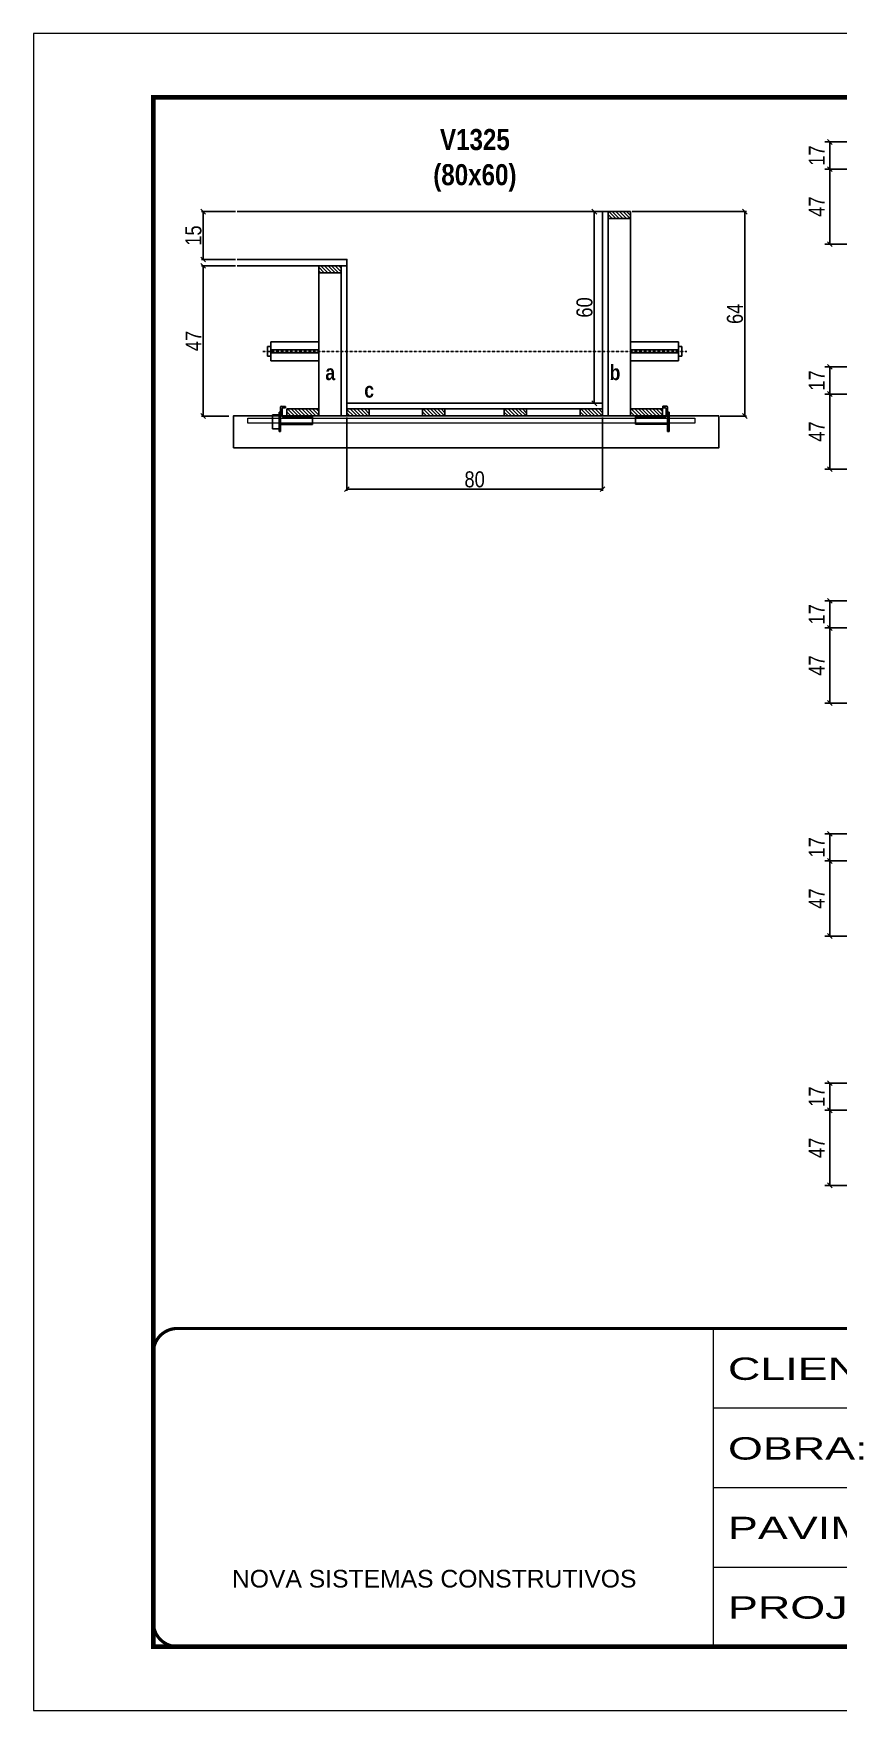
# Model space of a CAD drawing. Extents: x 3309 to 10384, y -2522 to 14608.
# Drawn here: x 6493 to 6997, y 6666 to 7716 of the extents above; entities that cross this region are included whole.
import ezdxf

# ---------------------------------------------------------------- set-up
doc = ezdxf.new("R2010")
doc.units = 0
for name, pattern in [('CONTINUO', [0]), ('DASHED', [0.75, 0.5, -0.25]), ('HIDDEN', [0.375, 0.25, -0.125])]:
    doc.linetypes.add(name, pattern=pattern)
for name, color, linetype in [('barrote', 251, 'Continuous'), ('COTA', 241, 'Continuous'), ('detalhes', 4, 'Continuous'), ('NOMENCLATURA', 7, 'Continuous'), ('Painéis', 200, 'Continuous'), ('presilha', 1, 'Continuous'), ('SARR_2.2x10', 60, 'Continuous'), ('SARR_2.2x7', 40, 'Continuous'), ('SARR_3.5x7', 81, 'Continuous'), ('TENSOR', 3, 'Continuous')]:
    doc.layers.add(name, color=color, linetype=linetype)
for name, color, linetype, lineweight in [('CONCRETO', 251, 'Continuous', 25), ('Folhas', 255, 'Continuous', 9), ('SARRAFO DE PRESSAO', 251, 'DASHED', 9), ('SCO-___-LAJ', 2, 'Continuous', 0)]:
    doc.layers.add(name, color=color, linetype=linetype, lineweight=lineweight)
doc.styles.add('ARIAL', font='arial.ttf')
doc.styles.add('COTA TECNICA', font='techl___.ttf', dxfattribs={"height": 10})
doc.styles.add('COTA TECNICA 2X', font='techl___.ttf', dxfattribs={"height": 10})
doc.styles.add('TECNICA', font='techb___.ttf', dxfattribs={"height": 10})
doc.styles.add('Tecnologia', font='')
doc.styles.get('Tecnologia').set_extended_font_data('Forgotten Futurist')
doc.dimstyles.new('PAINEL', dxfattribs={"dimtxt": 10, "dimasz": 3, "dimexe": 3, "dimexo": 3, "dimgap": 3, "dimtad": 1, "dimdec": 1, "dimzin": 12, "dimdsep": 46, "dimtxsty": 'COTA TECNICA', "dimblk1": 'OBLIQUE', "dimblk2": 'OBLIQUE', "dimsah": 1, "dimcen": 0.9, "dimclrd": 4, "dimclre": 4, "dimclrt": 240, "dimadec": 1, "dimazin": 3, "dimtfac": 1, "dimtdec": 1, "dimtmove": 0, "dimatfit": 3, "dimfxl": 1, "dimtolj": 1, "dimtzin": 12, "dimarcsym": 0})
doc.dimstyles.new('SECAO', dxfattribs={"dimscale": 0.333333, "dimtxt": 5, "dimasz": 9, "dimexe": 3, "dimexo": 3, "dimgap": 3, "dimtad": 1, "dimdec": 1, "dimlfac": 0.5, "dimzin": 12, "dimdsep": 46, "dimtxsty": 'COTA TECNICA 2X', "dimblk1": 'OBLIQUE', "dimblk2": 'OBLIQUE', "dimsah": 1, "dimcen": 0.9, "dimclrd": 4, "dimclre": 4, "dimclrt": 240, "dimadec": 1, "dimazin": 3, "dimtfac": 1, "dimtdec": 1, "dimtmove": 0, "dimatfit": 3, "dimfxl": 1, "dimtolj": 1, "dimtzin": 12, "dimarcsym": 0})

# ---------------------------------------------------------------- blocks, each defined once
blk = doc.blocks.new('9999999999')
at = {"color": 30, "linetype": 'CONTINUO'}
for p, q in [((98564.6, 34230.2), (98564.6, 34429.4)), ((98564.6, 34379.6), (99584, 34379.6)), ((98564.6, 34329.8), (99488, 34329.8)), ((98564.6, 34280), (99488, 34280))]:
    blk.add_line(p, q, dxfattribs=at)
at = {"color": 30, "linetype": 'CONTINUO', "const_width": 2}
blk.add_lwpolyline([(99584, 34230.2), (99584, 34414.4, 0.414214), (99569, 34429.4), (98229, 34429.4, 0.414214), (98214, 34414.4), (98214, 34245.2, 0.414214), (98229, 34230.2), (99584, 34230.2)], format="xyb", dxfattribs=at)
at = {"layer": 'Folhas'}
blk.add_lwpolyline([(98139, 34190.2), (99624, 34190.2), (99624, 35240.2), (98139, 35240.2)], close=True, dxfattribs=at)
at = {"layer": 'Folhas', "color": 30, "const_width": 3}
blk.add_lwpolyline([(98214, 34230.2), (99584, 34230.2), (99584, 35200.2), (98214, 35200.2)], close=True, dxfattribs=at)
at = {"color": 7, "linetype": 'Continuous', "ltscale": 5, "style": 'ARIAL'}
blk.add_text('NOVA SISTEMAS CONSTRUTIVOS', height=11.059, dxfattribs=at).set_placement((98263.2, 34267.2))
at = {"layer": 'Folhas', "color": 7, "style": 'Tecnologia', "width": 1.5}
for s, p in [('CLIENTE:', (98573.7, 34397.2)), ('OBRA:', (98573.7, 34347.3)), ('PAVIMENTO:', (98573.7, 34297.5)), ('PROJETO:', (98573.7, 34247.7))]:
    blk.add_text(s, height=14, dxfattribs=at).set_placement(p)
blk = doc.blocks.new('PRESILHA METÁLICA 1')
at = {"layer": 'presilha'}
for p, q in [((7.5, 10.6), (7.5, 19.9)), ((12, 21), (8.6, 21)), ((9, 11.6), (9, 18.9)), ((12, 19.5), (9.6, 19.5)), ((12, 21), (12, 19.5)), ((0, 13), (6, 13)), ((0, 13), (0, 0)), ((6, 0), (0, 0)), ((6, 15.5), (7.5, 15.5)), ((6, -2.5), (6, 15.5)), ((6, 13), (6, 0)), ((7.5, 15.5), (7.5, -2.5)), ((37.5, 4.1), (7.5, 4.1)), ((37.5, 11), (9.6, 11)), ((37.5, 11), (37.5, 4.1)), ((7.5, -2.5), (6, -2.5))]:
    blk.add_line(p, q, dxfattribs=at)
for centre, radius, start, end in [((8.6, 19.9), 1.14, 90, 180), ((9.6, 18.9), 0.57, 90, 180), ((9.6, 11.6), 0.57, 180, 270)]:
    blk.add_arc(centre, radius, start, end, dxfattribs=at)
blk = doc.blocks.new('PRESILHA METÁLICA 2')
at = {"layer": 'presilha'}
for p, q in [((-5.2, 23.5), (-5.2, 22)), ((-5.2, 23.5), (-1.9, 23.5)), ((-5.2, 22), (-2.8, 22)), ((-2.2, 14.1), (-2.2, 21.4)), ((0.8, 18), (-0.8, 18)), ((-0.8, 18), (-0.8, 0)), ((-0.8, 14.6), (-0.8, 22.4)), ((0.8, 0), (0.8, 18)), ((-30.8, 13.5), (-30.8, 6.6)), ((-30.8, 13.5), (-2.8, 13.5)), ((-30.8, 6.6), (-0.8, 6.6)), ((-0.8, 0), (0.8, 0))]:
    blk.add_line(p, q, dxfattribs=at)
for centre, radius, start, end in [((-2.8, 21.4), 0.57, 0, 90), ((-1.9, 22.4), 1.14, 0, 90), ((-2.8, 14.1), 0.57, 270, 0)]:
    blk.add_arc(centre, radius, start, end, dxfattribs=at)
blk = doc.blocks.new('_Oblique')
at = {"color": 0, "linetype": 'ByBlock', "lineweight": -2}
blk.add_line((-0.5, -0.5), (0.5, 0.5), dxfattribs=at)
blk = doc.blocks.new('*D742')
at = {"layer": 'COTA', "color": 4, "lineweight": -2, "transparency": 16777216}
for p, q in [((6867.6, 7604.9), (6939.1, 7604.9)), ((6938.1, 7604.9), (6938.1, 7476.9)), ((6922.8, 7476.9), (6939.1, 7476.9))]:
    blk.add_line(p, q, dxfattribs=at)
at = {"layer": 'Defpoints', "color": 0, "transparency": 16777216}
for p in [(6866.6, 7604.9), (6921.8, 7476.9), (6938.1, 7476.9)]:
    blk.add_point(p, dxfattribs=at)
at = {"layer": 'COTA', "color": 4, "lineweight": -2, "transparency": 16777216, "xscale": 3, "yscale": 3, "zscale": 3}
for p, rotation in [((6938.1, 7604.9), 90), ((6938.1, 7476.9), 270)]:
    blk.add_blockref('_Oblique', p, dxfattribs=dict(at, rotation=rotation))
at = {"layer": 'COTA', "color": 240, "transparency": 16777216, "insert": (6932, 7540.9), "char_height": 10, "attachment_point": 5, "rotation": 90, "style": 'COTA TECNICA 2X'}
blk.add_mtext('\\A1;64', dxfattribs=at)
blk = doc.blocks.new('*D743')
at = {"layer": 'COTA', "color": 4, "lineweight": -2, "transparency": 16777216}
for p, q in [((6619.3, 7570.9), (6598.1, 7570.9)), ((6599.1, 7570.9), (6599.1, 7476.9)), ((6615.2, 7476.9), (6598.1, 7476.9))]:
    blk.add_line(p, q, dxfattribs=at)
at = {"layer": 'Defpoints', "color": 0, "transparency": 16777216}
for p in [(6620.3, 7570.9), (6599.1, 7476.9), (6616.2, 7476.9)]:
    blk.add_point(p, dxfattribs=at)
at = {"layer": 'COTA', "color": 4, "lineweight": -2, "transparency": 16777216, "xscale": 3, "yscale": 3, "zscale": 3}
for p, rotation in [((6599.1, 7570.9), 90), ((6599.1, 7476.9), 270)]:
    blk.add_blockref('_Oblique', p, dxfattribs=dict(at, rotation=rotation))
at = {"layer": 'COTA', "color": 240, "transparency": 16777216, "insert": (6593, 7523.9), "char_height": 10, "attachment_point": 5, "rotation": 90, "style": 'COTA TECNICA 2X'}
blk.add_mtext('\\A1;47', dxfattribs=at)
blk = doc.blocks.new('*D744')
at = {"layer": 'COTA', "color": 4, "lineweight": -2, "transparency": 16777216}
for p, q in [((6848, 7604.9), (6842.9, 7604.9)), ((6843.9, 7484.9), (6843.9, 7604.9)), ((6848, 7484.9), (6842.9, 7484.9))]:
    blk.add_line(p, q, dxfattribs=at)
at = {"layer": 'Defpoints', "color": 0, "transparency": 16777216}
for p in [(6843.9, 7604.9), (6849, 7604.9), (6849, 7484.9)]:
    blk.add_point(p, dxfattribs=at)
at = {"layer": 'COTA', "color": 4, "lineweight": -2, "transparency": 16777216, "xscale": 3, "yscale": 3, "zscale": 3}
for p, rotation in [((6843.9, 7604.9), 90), ((6843.9, 7484.9), 270)]:
    blk.add_blockref('_Oblique', p, dxfattribs=dict(at, rotation=rotation))
at = {"layer": 'COTA', "color": 240, "transparency": 16777216, "insert": (6837.8, 7544.9), "char_height": 10, "attachment_point": 5, "rotation": 90, "style": 'COTA TECNICA 2X'}
blk.add_mtext('\\A1;60', dxfattribs=at)
blk = doc.blocks.new('*D745')
at = {"layer": 'COTA', "color": 4, "lineweight": -2, "transparency": 16777216}
for p, q in [((6619.3, 7604.9), (6598.1, 7604.9)), ((6599.1, 7574.9), (6599.1, 7604.9)), ((6619.3, 7574.9), (6598.1, 7574.9))]:
    blk.add_line(p, q, dxfattribs=at)
at = {"layer": 'Defpoints', "color": 0, "transparency": 16777216}
for p in [(6599.1, 7604.9), (6620.3, 7604.9), (6620.3, 7574.9)]:
    blk.add_point(p, dxfattribs=at)
at = {"layer": 'COTA', "color": 4, "lineweight": -2, "transparency": 16777216, "xscale": 3, "yscale": 3, "zscale": 3}
for p, rotation in [((6599.1, 7604.9), 90), ((6599.1, 7574.9), 270)]:
    blk.add_blockref('_Oblique', p, dxfattribs=dict(at, rotation=rotation))
at = {"layer": 'COTA', "color": 240, "transparency": 16777216, "insert": (6593, 7589.9), "char_height": 10, "attachment_point": 5, "rotation": 90, "style": 'COTA TECNICA 2X'}
blk.add_mtext('\\A1;15', dxfattribs=at)
blk = doc.blocks.new('*D746')
at = {"layer": 'COTA', "color": 4, "lineweight": -2, "transparency": 16777216}
for p, q in [((6689, 7475.9), (6689, 7430.1)), ((6849, 7475.9), (6849, 7430.1)), ((6689, 7431.1), (6849, 7431.1))]:
    blk.add_line(p, q, dxfattribs=at)
at = {"layer": 'Defpoints', "color": 0, "transparency": 16777216}
for p in [(6689, 7476.9), (6849, 7476.9), (6849, 7431.1)]:
    blk.add_point(p, dxfattribs=at)
at = {"layer": 'COTA', "color": 4, "lineweight": -2, "transparency": 16777216, "xscale": 3, "yscale": 3, "zscale": 3, "rotation": 180}
blk.add_blockref('_Oblique', (6689, 7431.1), dxfattribs=at)
at = {"layer": 'COTA', "color": 4, "lineweight": -2, "transparency": 16777216, "xscale": 3, "yscale": 3, "zscale": 3}
blk.add_blockref('_Oblique', (6849, 7431.1), dxfattribs=at)
at = {"layer": 'COTA', "color": 240, "transparency": 16777216, "insert": (6769, 7437.2), "char_height": 10, "attachment_point": 5, "style": 'COTA TECNICA 2X'}
blk.add_mtext('\\A1;80', dxfattribs=at)
blk = doc.blocks.new('*D751')
at = {"layer": 'COTA', "color": 4, "lineweight": -2, "transparency": 16777216}
for p, q in [((7004.6, 7631.5), (6988.3, 7631.5)), ((6991.3, 7631.5), (6991.3, 7584.5)), ((7004.6, 7584.5), (6988.3, 7584.5))]:
    blk.add_line(p, q, dxfattribs=at)
at = {"layer": 'Defpoints', "color": 0, "transparency": 16777216}
for p in [(7007.6, 7631.5), (6991.3, 7584.5), (7007.6, 7584.5)]:
    blk.add_point(p, dxfattribs=at)
at = {"layer": 'COTA', "color": 4, "lineweight": -2, "transparency": 16777216, "xscale": 3, "yscale": 3, "zscale": 3}
for p, rotation in [((6991.3, 7631.5), 90), ((6991.3, 7584.5), 270)]:
    blk.add_blockref('_Oblique', p, dxfattribs=dict(at, rotation=rotation))
at = {"layer": 'COTA', "color": 240, "transparency": 16777216, "insert": (6983.2, 7608), "char_height": 10, "attachment_point": 5, "rotation": 90, "style": 'COTA TECNICA'}
blk.add_mtext('\\A1;47', dxfattribs=at)
blk = doc.blocks.new('*D752')
at = {"layer": 'COTA', "color": 4, "lineweight": -2, "transparency": 16777216}
for p, q in [((7004.6, 7648.5), (6988.3, 7648.5)), ((6991.3, 7631.5), (6991.3, 7648.5)), ((7004.6, 7631.5), (6988.3, 7631.5))]:
    blk.add_line(p, q, dxfattribs=at)
at = {"layer": 'Defpoints', "color": 0, "transparency": 16777216}
for p in [(6991.3, 7648.5), (7007.6, 7648.5), (7007.6, 7631.5)]:
    blk.add_point(p, dxfattribs=at)
at = {"layer": 'COTA', "color": 4, "lineweight": -2, "transparency": 16777216, "xscale": 3, "yscale": 3, "zscale": 3}
for p, rotation in [((6991.3, 7648.5), 90), ((6991.3, 7631.5), 270)]:
    blk.add_blockref('_Oblique', p, dxfattribs=dict(at, rotation=rotation))
at = {"layer": 'COTA', "color": 240, "transparency": 16777216, "insert": (6983.2, 7640), "char_height": 10, "attachment_point": 5, "rotation": 90, "style": 'COTA TECNICA'}
blk.add_mtext('\\A1;17', dxfattribs=at)
blk = doc.blocks.new('*D755')
at = {"layer": 'COTA', "color": 4, "lineweight": -2, "transparency": 16777216}
for p, q in [((7004.6, 7490.7), (6988.3, 7490.7)), ((6991.3, 7490.7), (6991.3, 7443.7)), ((7004.6, 7443.7), (6988.3, 7443.7))]:
    blk.add_line(p, q, dxfattribs=at)
at = {"layer": 'Defpoints', "color": 0, "transparency": 16777216}
for p in [(7007.6, 7490.7), (6991.3, 7443.7), (7007.6, 7443.7)]:
    blk.add_point(p, dxfattribs=at)
at = {"layer": 'COTA', "color": 4, "lineweight": -2, "transparency": 16777216, "xscale": 3, "yscale": 3, "zscale": 3}
for p, rotation in [((6991.3, 7490.7), 90), ((6991.3, 7443.7), 270)]:
    blk.add_blockref('_Oblique', p, dxfattribs=dict(at, rotation=rotation))
at = {"layer": 'COTA', "color": 240, "transparency": 16777216, "insert": (6983.2, 7467.2), "char_height": 10, "attachment_point": 5, "rotation": 90, "style": 'COTA TECNICA'}
blk.add_mtext('\\A1;47', dxfattribs=at)
blk = doc.blocks.new('*D756')
at = {"layer": 'COTA', "color": 4, "lineweight": -2, "transparency": 16777216}
for p, q in [((7004.6, 7507.7), (6988.3, 7507.7)), ((6991.3, 7490.7), (6991.3, 7507.7)), ((7004.6, 7490.7), (6988.3, 7490.7))]:
    blk.add_line(p, q, dxfattribs=at)
at = {"layer": 'Defpoints', "color": 0, "transparency": 16777216}
for p in [(6991.3, 7507.7), (7007.6, 7507.7), (7007.6, 7490.7)]:
    blk.add_point(p, dxfattribs=at)
at = {"layer": 'COTA', "color": 4, "lineweight": -2, "transparency": 16777216, "xscale": 3, "yscale": 3, "zscale": 3}
for p, rotation in [((6991.3, 7507.7), 90), ((6991.3, 7490.7), 270)]:
    blk.add_blockref('_Oblique', p, dxfattribs=dict(at, rotation=rotation))
at = {"layer": 'COTA', "color": 240, "transparency": 16777216, "insert": (6983.2, 7499.2), "char_height": 10, "attachment_point": 5, "rotation": 90, "style": 'COTA TECNICA'}
blk.add_mtext('\\A1;17', dxfattribs=at)
blk = doc.blocks.new('*D764')
at = {"layer": 'COTA', "color": 4, "lineweight": -2, "transparency": 16777216}
for p, q in [((7004.6, 7344.2), (6988.3, 7344.2)), ((6991.3, 7344.2), (6991.3, 7297.2)), ((7004.6, 7297.2), (6988.3, 7297.2))]:
    blk.add_line(p, q, dxfattribs=at)
at = {"layer": 'Defpoints', "color": 0, "transparency": 16777216}
for p in [(7007.6, 7344.2), (6991.3, 7297.2), (7007.6, 7297.2)]:
    blk.add_point(p, dxfattribs=at)
at = {"layer": 'COTA', "color": 4, "lineweight": -2, "transparency": 16777216, "xscale": 3, "yscale": 3, "zscale": 3}
for p, rotation in [((6991.3, 7344.2), 90), ((6991.3, 7297.2), 270)]:
    blk.add_blockref('_Oblique', p, dxfattribs=dict(at, rotation=rotation))
at = {"layer": 'COTA', "color": 240, "transparency": 16777216, "insert": (6983.2, 7320.7), "char_height": 10, "attachment_point": 5, "rotation": 90, "style": 'COTA TECNICA'}
blk.add_mtext('\\A1;47', dxfattribs=at)
blk = doc.blocks.new('*D765')
at = {"layer": 'COTA', "color": 4, "lineweight": -2, "transparency": 16777216}
for p, q in [((7004.6, 7361.2), (6988.3, 7361.2)), ((6991.3, 7344.2), (6991.3, 7361.2)), ((7004.6, 7344.2), (6988.3, 7344.2))]:
    blk.add_line(p, q, dxfattribs=at)
at = {"layer": 'Defpoints', "color": 0, "transparency": 16777216}
for p in [(6991.3, 7361.2), (7007.6, 7361.2), (7007.6, 7344.2)]:
    blk.add_point(p, dxfattribs=at)
at = {"layer": 'COTA', "color": 4, "lineweight": -2, "transparency": 16777216, "xscale": 3, "yscale": 3, "zscale": 3}
for p, rotation in [((6991.3, 7361.2), 90), ((6991.3, 7344.2), 270)]:
    blk.add_blockref('_Oblique', p, dxfattribs=dict(at, rotation=rotation))
at = {"layer": 'COTA', "color": 240, "transparency": 16777216, "insert": (6983.2, 7352.7), "char_height": 10, "attachment_point": 5, "rotation": 90, "style": 'COTA TECNICA'}
blk.add_mtext('\\A1;17', dxfattribs=at)
blk = doc.blocks.new('*D771')
at = {"layer": 'COTA', "color": 4, "lineweight": -2, "transparency": 16777216}
for p, q in [((7004.6, 7198.3), (6988.3, 7198.3)), ((6991.3, 7198.3), (6991.3, 7151.3)), ((7004.6, 7151.3), (6988.3, 7151.3))]:
    blk.add_line(p, q, dxfattribs=at)
at = {"layer": 'Defpoints', "color": 0, "transparency": 16777216}
for p in [(7007.6, 7198.3), (6991.3, 7151.3), (7007.6, 7151.3)]:
    blk.add_point(p, dxfattribs=at)
at = {"layer": 'COTA', "color": 4, "lineweight": -2, "transparency": 16777216, "xscale": 3, "yscale": 3, "zscale": 3}
for p, rotation in [((6991.3, 7198.3), 90), ((6991.3, 7151.3), 270)]:
    blk.add_blockref('_Oblique', p, dxfattribs=dict(at, rotation=rotation))
at = {"layer": 'COTA', "color": 240, "transparency": 16777216, "insert": (6983.2, 7174.8), "char_height": 10, "attachment_point": 5, "rotation": 90, "style": 'COTA TECNICA'}
blk.add_mtext('\\A1;47', dxfattribs=at)
blk = doc.blocks.new('*D772')
at = {"layer": 'COTA', "color": 4, "lineweight": -2, "transparency": 16777216}
for p, q in [((7004.6, 7215.3), (6988.3, 7215.3)), ((6991.3, 7198.3), (6991.3, 7215.3)), ((7004.6, 7198.3), (6988.3, 7198.3))]:
    blk.add_line(p, q, dxfattribs=at)
at = {"layer": 'Defpoints', "color": 0, "transparency": 16777216}
for p in [(6991.3, 7215.3), (7007.6, 7215.3), (7007.6, 7198.3)]:
    blk.add_point(p, dxfattribs=at)
at = {"layer": 'COTA', "color": 4, "lineweight": -2, "transparency": 16777216, "xscale": 3, "yscale": 3, "zscale": 3}
for p, rotation in [((6991.3, 7215.3), 90), ((6991.3, 7198.3), 270)]:
    blk.add_blockref('_Oblique', p, dxfattribs=dict(at, rotation=rotation))
at = {"layer": 'COTA', "color": 240, "transparency": 16777216, "insert": (6983.2, 7206.8), "char_height": 10, "attachment_point": 5, "rotation": 90, "style": 'COTA TECNICA'}
blk.add_mtext('\\A1;17', dxfattribs=at)
blk = doc.blocks.new('*D776')
at = {"layer": 'COTA', "color": 4, "lineweight": -2, "transparency": 16777216}
for p, q in [((7004.6, 7042.2), (6988.3, 7042.2)), ((6991.3, 7042.2), (6991.3, 6995.2)), ((7004.6, 6995.2), (6988.3, 6995.2))]:
    blk.add_line(p, q, dxfattribs=at)
at = {"layer": 'Defpoints', "color": 0, "transparency": 16777216}
for p in [(7007.6, 7042.2), (6991.3, 6995.2), (7007.6, 6995.2)]:
    blk.add_point(p, dxfattribs=at)
at = {"layer": 'COTA', "color": 4, "lineweight": -2, "transparency": 16777216, "xscale": 3, "yscale": 3, "zscale": 3}
for p, rotation in [((6991.3, 7042.2), 90), ((6991.3, 6995.2), 270)]:
    blk.add_blockref('_Oblique', p, dxfattribs=dict(at, rotation=rotation))
at = {"layer": 'COTA', "color": 240, "transparency": 16777216, "insert": (6983.2, 7018.7), "char_height": 10, "attachment_point": 5, "rotation": 90, "style": 'COTA TECNICA'}
blk.add_mtext('\\A1;47', dxfattribs=at)
blk = doc.blocks.new('*D777')
at = {"layer": 'COTA', "color": 4, "lineweight": -2, "transparency": 16777216}
for p, q in [((7004.6, 7059.2), (6988.3, 7059.2)), ((6991.3, 7042.2), (6991.3, 7059.2)), ((7004.6, 7042.2), (6988.3, 7042.2))]:
    blk.add_line(p, q, dxfattribs=at)
at = {"layer": 'Defpoints', "color": 0, "transparency": 16777216}
for p in [(6991.3, 7059.2), (7007.6, 7059.2), (7007.6, 7042.2)]:
    blk.add_point(p, dxfattribs=at)
at = {"layer": 'COTA', "color": 4, "lineweight": -2, "transparency": 16777216, "xscale": 3, "yscale": 3, "zscale": 3}
for p, rotation in [((6991.3, 7059.2), 90), ((6991.3, 7042.2), 270)]:
    blk.add_blockref('_Oblique', p, dxfattribs=dict(at, rotation=rotation))
at = {"layer": 'COTA', "color": 240, "transparency": 16777216, "insert": (6983.2, 7050.7), "char_height": 10, "attachment_point": 5, "rotation": 90, "style": 'COTA TECNICA'}
blk.add_mtext('\\A1;17', dxfattribs=at)

msp = doc.modelspace()

# ---------------------------------------------------------------- hatches: boundary and pattern name
at = {"layer": 'SARR_2.2x10'}
h = msp.add_hatch(dxfattribs=at)
h.set_pattern_fill('ANSI31', color=256, scale=0.5, angle=90)
h.set_pattern_definition([(135, (39844.951, -116035.2205), (-1.122532015, -1.122532015), [])])
h.paths.add_polyline_path([(6651.41, 7481.35), (6651.41, 7476.95), (6671.41, 7476.95), (6671.41, 7481.35)])
h = msp.add_hatch(dxfattribs=at)
h.set_pattern_fill('ANSI31', color=256, scale=0.5, angle=90)
h.set_pattern_definition([(135, (40060.151, -116035.2205), (-1.122532015, -1.122532015), [])])
h.paths.add_polyline_path([(6866.61, 7481.35), (6866.61, 7476.95), (6886.61, 7476.95), (6886.61, 7481.35)])
at = {"layer": 'SARR_2.2x7'}
h = msp.add_hatch(dxfattribs=at)
h.set_pattern_fill('ANSI31', color=256, scale=0.5, angle=90)
h.set_pattern_definition([(135, (39980.951, -115911.6205), (-1.122532015, -1.122532015), [])])
h.paths.add_polyline_path([(6852.61, 7604.95), (6852.61, 7600.55), (6866.61, 7600.55), (6866.61, 7604.95)])
h = msp.add_hatch(dxfattribs=at)
h.set_pattern_fill('ANSI31', color=256, scale=0.5, angle=90)
h.set_pattern_definition([(135, (39838.951, -115945.6205), (-1.122532015, -1.122532015), [])])
h.paths.add_polyline_path([(6685.41, 7570.95), (6685.41, 7566.55), (6671.41, 7566.55), (6671.41, 7570.95)])
h = msp.add_hatch(dxfattribs=at)
h.set_pattern_fill('ANSI31', color=256, scale=0.5, angle=90)
h.set_pattern_definition([(135, (39924.551, -116035.2205), (-1.122532015, -1.122532015), [])])
h.paths.add_polyline_path([(6703.01, 7476.95), (6703.01, 7481.35), (6689.01, 7481.35), (6689.01, 7476.95)])
h = msp.add_hatch(dxfattribs=at)
h.set_pattern_fill('ANSI31', color=256, scale=0.5, angle=90)
h.set_pattern_definition([(135, (39947.9043, -116035.2205), (-1.122532015, -1.122532015), [])])
h.paths.add_polyline_path([(6736.37, 7481.35), (6736.37, 7476.95), (6750.37, 7476.95), (6750.37, 7481.35)])
h = msp.add_hatch(dxfattribs=at)
h.set_pattern_fill('ANSI31', color=256, scale=0.5, angle=90)
h.set_pattern_definition([(135, (39942.7637, -116035.2205), (-1.122532015, -1.122532015), [])])
h.paths.add_polyline_path([(6801.55, 7481.35), (6801.55, 7476.95), (6787.55, 7476.95), (6787.55, 7481.35)])
h = msp.add_hatch(dxfattribs=at)
h.set_pattern_fill('ANSI31', color=256, scale=0.5, angle=90)
h.set_pattern_definition([(135, (40046.551, -116035.2205), (-1.122532015, -1.122532015), [])])
h.paths.add_polyline_path([(6835.01, 7481.35), (6835.01, 7476.95), (6849.01, 7476.95), (6849.01, 7481.35)])

# ---------------------------------------------------------------- linework, layer by layer
at = {"ltscale": 3}
for p, q in [((6639.41, 7520.4), (6639.41, 7514.4)), ((6641.41, 7520.4), (6639.41, 7520.4)), ((6641.41, 7523.4), (6641.41, 7511.4)), ((6641.41, 7523.4), (6671.41, 7523.4)), ((6671.41, 7518.4), (6641.41, 7518.4)), ((6896.61, 7523.4), (6866.61, 7523.4)), ((6866.61, 7518.4), (6896.61, 7518.4)), ((6896.61, 7523.4), (6896.61, 7511.4)), ((6898.61, 7520.4), (6896.61, 7520.4)), ((6898.61, 7520.4), (6898.61, 7514.4)), ((6641.41, 7514.4), (6639.41, 7514.4)), ((6671.41, 7516.4), (6641.41, 7516.4)), ((6641.41, 7511.4), (6671.41, 7511.4)), ((6866.61, 7516.4), (6896.61, 7516.4)), ((6896.61, 7511.4), (6866.61, 7511.4)), ((6896.61, 7514.4), (6898.61, 7514.4))]:
    msp.add_line(p, q, dxfattribs=at)
at = {"layer": 'barrote'}
msp.add_lwpolyline([(6617.96, 7456.95), (6921.87, 7456.95), (6921.87, 7476.95), (6617.96, 7476.95)], close=True, dxfattribs=at)
at = {"layer": 'CONCRETO', "linetype": 'Continuous'}
msp.add_line((6620.31, 7604.95), (6849.01, 7604.95), dxfattribs=at)
at = {"layer": 'detalhes', "color": 250}
msp.add_line((6617.96, 7456.95), (6617.96, 7476.95), dxfattribs=at)
at = {"layer": 'Painéis', "linetype": 'Continuous'}
for points in [[(6852.61, 7476.95), (6852.61, 7604.95), (6849.01, 7604.95), (6849.01, 7476.95)], [(6685.41, 7476.95), (6685.41, 7570.95), (6689.01, 7570.95), (6689.01, 7476.95)], [(6849.01, 7484.95), (6689.01, 7484.95), (6689.01, 7481.35), (6849.01, 7481.35)]]:
    msp.add_lwpolyline(points, close=True, dxfattribs=at)
at = {"layer": 'Painéis', "linetype": 'Continuous', "elevation": 0}
msp.add_lwpolyline([(6620.31, 7570.95), (6689.01, 7570.95), (6689.01, 7574.95), (6620.31, 7574.95)], dxfattribs=at)
at = {"layer": 'SARR_2.2x10'}
for points in [[(6651.41, 7481.35), (6671.41, 7481.35), (6671.41, 7476.95), (6651.41, 7476.95)], [(6866.61, 7481.35), (6886.61, 7481.35), (6886.61, 7476.95), (6866.61, 7476.95)]]:
    msp.add_lwpolyline(points, close=True, dxfattribs=at)
at = {"layer": 'SARR_2.2x7', "elevation": 0}
for points in [[(6866.61, 7604.95), (6852.61, 7604.95), (6852.61, 7600.55), (6866.61, 7600.55)], [(6671.41, 7570.95), (6685.41, 7570.95), (6685.41, 7566.55), (6671.41, 7566.55)]]:
    msp.add_lwpolyline(points, close=True, dxfattribs=at)
at = {"layer": 'SARR_2.2x7'}
for points in [[(6689.01, 7481.35), (6703.01, 7481.35), (6703.01, 7476.95), (6689.01, 7476.95)], [(6750.37, 7481.35), (6736.37, 7481.35), (6736.37, 7476.95), (6750.37, 7476.95)], [(6787.55, 7481.35), (6801.55, 7481.35), (6801.55, 7476.95), (6787.55, 7476.95)], [(6849.01, 7481.35), (6835.01, 7481.35), (6835.01, 7476.95), (6849.01, 7476.95)]]:
    msp.add_lwpolyline(points, close=True, dxfattribs=at)
at = {"layer": 'SARR_3.5x7'}
for points in [[(6852.61, 7600.55), (6866.61, 7600.55), (6866.61, 7476.95), (6852.61, 7476.95)], [(6685.41, 7566.55), (6671.41, 7566.55), (6671.41, 7476.95), (6685.41, 7476.95)]]:
    msp.add_lwpolyline(points, close=True, dxfattribs=at)
at = {"layer": 'SCO-___-LAJ', "color": 1}
msp.add_lwpolyline([(6626.96, 7475.62), (6906.79, 7475.62), (6906.79, 7472.42), (6626.96, 7472.42)], close=True, dxfattribs=at)
at = {"layer": 'TENSOR', "linetype": 'HIDDEN', "ltscale": 0.5}
msp.add_line((6636.41, 7517.4), (6901.92, 7517.4), dxfattribs=at)

# ---------------------------------------------------------------- block references
at = {"layer": 'presilha', "xscale": 0.6666666666666666, "yscale": 0.6666666666666666, "zscale": 0.6666666666666666}
for name, p in [('PRESILHA METÁLICA 1', (6642.54, 7468.98)), ('PRESILHA METÁLICA 2', (6890.29, 7467.32))]:
    msp.add_blockref(name, p, dxfattribs=at)
at = {"layer": 'SARRAFO DE PRESSAO', "color": 6, "linetype": 'ByBlock'}
msp.add_blockref('9999999999', (-91646.11, -27523.8), dxfattribs=at)

# ---------------------------------------------------------------- texts
at = {"layer": 'detalhes', "style": 'TECNICA'}
for s, p in [('b', (6853.51, 7499.38)), ('a', (6675.54, 7499.39)), ('c', (6699.9, 7488.42))]:
    msp.add_text(s, height=9.6, dxfattribs=at).set_placement(p)
at = {"layer": 'NOMENCLATURA', "insert": (6769.16, 7656.64), "char_height": 13.2, "attachment_point": 2, "style": 'TECNICA'}
msp.add_mtext_dynamic_manual_height_columns('V1325\\P(80x60)', width=300.2766, gutter_width=1, heights=[0], dxfattribs=at)

# ---------------------------------------------------------------- dimensions: what is measured, and where the dimension line sits
at = {"layer": 'COTA'}
for base, p1, p2, dimstyle, picture, middle in [((6991.28, 7648.49), (7007.6, 7631.49), (7007.6, 7648.49), 'PAINEL', '*D752', (6983.21, 7639.99)), ((6991.28, 7584.49), (7007.6, 7631.49), (7007.6, 7584.49), 'PAINEL', '*D751', (6983.21, 7607.99)), ((6599.09, 7604.95), (6620.31, 7574.95), (6620.31, 7604.95), 'SECAO', '*D745', (6592.98, 7589.95)), ((6843.94, 7604.95), (6849.01, 7484.95), (6849.01, 7604.95), 'SECAO', '*D744', (6837.84, 7544.95)), ((6938.06, 7476.95, 0), (6866.61, 7604.95), (6921.83, 7476.95, 0), 'SECAO', '*D742', (6931.96, 7540.95, 0)), ((6599.09, 7476.95, 0), (6620.31, 7570.95), (6616.2, 7476.95, 0), 'SECAO', '*D743', (6593.02, 7523.95, 0)), ((6991.28, 7507.71), (7007.6, 7490.71), (7007.6, 7507.71), 'PAINEL', '*D756', (6983.21, 7499.21)), ((6991.28, 7443.71), (7007.6, 7490.71), (7007.6, 7443.71), 'PAINEL', '*D755', (6983.21, 7467.21)), ((6991.28, 7361.19), (7007.6, 7344.19), (7007.6, 7361.19), 'PAINEL', '*D765', (6983.21, 7352.69)), ((6991.28, 7297.19), (7007.6, 7344.19), (7007.6, 7297.19), 'PAINEL', '*D764', (6983.21, 7320.69)), ((6991.28, 7215.3), (7007.6, 7198.3), (7007.6, 7215.3), 'PAINEL', '*D772', (6983.21, 7206.8)), ((6991.28, 7151.3), (7007.6, 7198.3), (7007.6, 7151.3), 'PAINEL', '*D771', (6983.21, 7174.8)), ((6991.28, 7059.18), (7007.6, 7042.18), (7007.6, 7059.18), 'PAINEL', '*D777', (6983.21, 7050.68)), ((6991.28, 6995.18), (7007.6, 7042.18), (7007.6, 6995.18), 'PAINEL', '*D776', (6983.21, 7018.68))]:
    dim = msp.add_linear_dim(base=base, p1=p1, p2=p2, angle=90, dimstyle=dimstyle, dxfattribs=at)
    dim.commit()
    dim.dimension.update_dxf_attribs({"geometry": picture, "text_midpoint": middle})
dim = msp.add_linear_dim(base=(6849.01, 7431.09), p1=(6689.01, 7476.95), p2=(6849.01, 7476.95), dimstyle='SECAO', dxfattribs=at)
dim.commit()
dim.dimension.update_dxf_attribs({"geometry": '*D746', "text_midpoint": (6769.01, 7437.22)})

doc.saveas('drawing.dxf')
